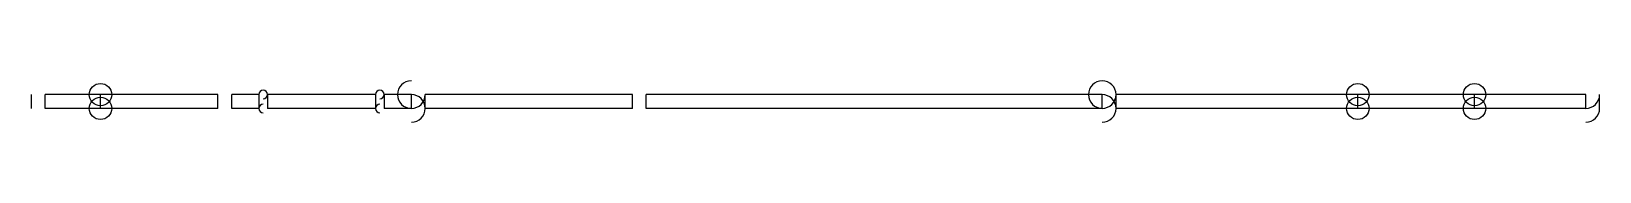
# Model space of a CAD drawing. Header units: millimetres. Extents: x -136 to 91, y -2 to 4.
import ezdxf

# ---------------------------------------------------------------- set-up
doc = ezdxf.new("R2010")
doc.units = ezdxf.units.MM
doc.layers.add('Body002', color=7, linetype='CONTINUOUS')

msp = doc.modelspace()

# ---------------------------------------------------------------- linework, layer by layer
at = {"layer": 'Body002'}
for p, q in [((-136.25, 2, 42.25), (-136.25, 2, 83.25)), ((-136.25, 0, 42.25), (-136.25, 2, 42.25)), ((-136.25, 0, 83.25), (-136.25, 2, 83.25)), ((-136.25, 2, 42.25), (-136.25, 2, 83.25)), ((-136.25, 0, 42.25), (-136.25, 2, 42.25)), ((-136.25, 0, 83.25), (-136.25, 2, 83.25)), ((-136.25, 0, 83.25), (-136.25, 0, 42.25)), ((-136.25, 0, 83.25), (-136.25, 0, 42.25)), ((-109.25, 2, 85.25), (-134.25, 2, 85.25)), ((-109.25, 2, 40.25), (-134.25, 2, 40.25)), ((-134.25, 0, 40.25), (-134.25, 2, 40.25)), ((-109.25, 2, 40.25), (-134.25, 2, 40.25)), ((-134.25, 0, 85.25), (-134.25, 2, 85.25)), ((-109.25, 2, 85.25), (-134.25, 2, 85.25)), ((-134.25, 0, 40.25), (-134.25, 2, 40.25)), ((-134.25, 0, 85.25), (-134.25, 2, 85.25)), ((-109.25, 0, 40.25), (-134.25, 0, 40.25)), ((-109.25, 0, 85.25), (-134.25, 0, 85.25)), ((-109.25, 0, 40.25), (-134.25, 0, 40.25)), ((-109.25, 0, 85.25), (-134.25, 0, 85.25)), ((-126.25, 0, 82.375), (-126.25, 2, 82.375)), ((-126.25, 0, 82.375), (-126.25, 2, 82.375)), ((-126.25, 0, 43.125), (-126.25, 2, 43.125)), ((-126.25, 0, 43.125), (-126.25, 2, 43.125)), ((-109.25, 2, 86.25), (-109.25, 2, 85.25)), ((-109.25, 2, 39.25), (-109.25, 2, 40.25)), ((-109.25, 0, 39.25), (-109.25, 2, 39.25)), ((-109.25, 0, 86.25), (-109.25, 2, 86.25)), ((-109.25, 0, 39.25), (-109.25, 2, 39.25)), ((-109.25, 0, 40.25), (-109.25, 2, 40.25)), ((-109.25, 2, 39.25), (-109.25, 2, 40.25)), ((-109.25, 0, 86.25), (-109.25, 2, 86.25)), ((-109.25, 0, 85.25), (-109.25, 2, 85.25)), ((-109.25, 2, 86.25), (-109.25, 2, 85.25)), ((-109.25, 0, 40.25), (-109.25, 2, 40.25)), ((-109.25, 0, 85.25), (-109.25, 2, 85.25)), ((-109.25, 0, 39.25), (-109.25, 0, 40.25)), ((-109.25, 0, 86.25), (-109.25, 0, 85.25)), ((-109.25, 0, 39.25), (-109.25, 0, 40.25)), ((-109.25, 0, 86.25), (-109.25, 0, 85.25)), ((-103.325, 2, 88.25), (-107.25, 2, 88.25)), ((-103.325, 2, 37.25), (-107.25, 2, 37.25)), ((-107.25, 0, 37.25), (-107.25, 2, 37.25)), ((-103.325, 2, 37.25), (-107.25, 2, 37.25)), ((-107.25, 0, 88.25), (-107.25, 2, 88.25)), ((-103.325, 2, 88.25), (-107.25, 2, 88.25)), ((-107.25, 0, 37.25), (-107.25, 2, 37.25)), ((-107.25, 0, 88.25), (-107.25, 2, 88.25)), ((-103.325, 0, 37.25), (-107.25, 0, 37.25)), ((-103.325, 0, 88.25), (-107.25, 0, 88.25)), ((-103.325, 0, 37.25), (-107.25, 0, 37.25)), ((-103.325, 0, 88.25), (-107.25, 0, 88.25)), ((-103.325, 2, 37.25), (-103.325, 0, 37.25)), ((-103.325, 2, 88.25), (-103.325, 0, 88.25)), ((-103.325, 2, 37.25), (-103.325, 0, 37.25)), ((-103.325, 2, 88.25), (-103.325, 0, 88.25)), ((-86.425, 2, 88.25), (-102.075, 2, 88.25)), ((-86.425, 2, 37.25), (-102.075, 2, 37.25)), ((-102.075, 2, 37.25), (-102.075, 0, 37.25)), ((-86.425, 2, 37.25), (-102.075, 2, 37.25)), ((-102.075, 2, 88.25), (-102.075, 0, 88.25)), ((-86.425, 2, 88.25), (-102.075, 2, 88.25)), ((-102.075, 2, 37.25), (-102.075, 0, 37.25)), ((-102.075, 2, 88.25), (-102.075, 0, 88.25)), ((-86.425, 0, 37.25), (-102.075, 0, 37.25)), ((-86.425, 0, 88.25), (-102.075, 0, 88.25)), ((-86.425, 0, 37.25), (-102.075, 0, 37.25)), ((-86.425, 0, 88.25), (-102.075, 0, 88.25)), ((-86.425, 2, 37.25), (-86.425, 0, 37.25)), ((-86.425, 2, 88.25), (-86.425, 0, 88.25)), ((-86.425, 2, 37.25), (-86.425, 0, 37.25)), ((-86.425, 2, 88.25), (-86.425, 0, 88.25)), ((-81.25, 2, 88.25), (-85.175, 2, 88.25)), ((-81.25, 2, 37.25), (-85.175, 2, 37.25)), ((-85.175, 2, 37.25), (-85.175, 0, 37.25)), ((-81.25, 2, 37.25), (-85.175, 2, 37.25)), ((-85.175, 2, 88.25), (-85.175, 0, 88.25)), ((-81.25, 2, 88.25), (-85.175, 2, 88.25)), ((-85.175, 2, 37.25), (-85.175, 0, 37.25)), ((-85.175, 2, 88.25), (-85.175, 0, 88.25)), ((-81.25, 0, 37.25), (-85.175, 0, 37.25)), ((-81.25, 0, 88.25), (-85.175, 0, 88.25)), ((-81.25, 0, 37.25), (-85.175, 0, 37.25)), ((-81.25, 0, 88.25), (-85.175, 0, 88.25)), ((-81.25, 0, 37.25), (-81.25, 2, 37.25)), ((-81.25, 0, 88.25), (-81.25, 2, 88.25)), ((-81.25, 0, 37.25), (-81.25, 2, 37.25)), ((-81.25, 0, 88.25), (-81.25, 2, 88.25)), ((-49.25, 2, 85.25), (-79.25, 2, 85.25)), ((-49.25, 2, 40.25), (-79.25, 2, 40.25)), ((-79.25, 2, 85.25), (-79.25, 2, 86.25)), ((-79.25, 2, 40.25), (-79.25, 2, 39.25)), ((-79.25, 0, 40.25), (-79.25, 2, 40.25)), ((-49.25, 2, 40.25), (-79.25, 2, 40.25)), ((-79.25, 0, 85.25), (-79.25, 2, 85.25)), ((-49.25, 2, 85.25), (-79.25, 2, 85.25)), ((-79.25, 0, 39.25), (-79.25, 2, 39.25)), ((-79.25, 0, 40.25), (-79.25, 2, 40.25)), ((-79.25, 2, 40.25), (-79.25, 2, 39.25)), ((-79.25, 0, 86.25), (-79.25, 2, 86.25)), ((-79.25, 0, 85.25), (-79.25, 2, 85.25)), ((-79.25, 2, 85.25), (-79.25, 2, 86.25)), ((-79.25, 0, 39.25), (-79.25, 2, 39.25)), ((-79.25, 0, 86.25), (-79.25, 2, 86.25)), ((-49.25, 0, 40.25), (-79.25, 0, 40.25)), ((-49.25, 0, 85.25), (-79.25, 0, 85.25)), ((-79.25, 0, 40.25), (-79.25, 0, 39.25)), ((-79.25, 0, 85.25), (-79.25, 0, 86.25)), ((-49.25, 0, 40.25), (-79.25, 0, 40.25)), ((-49.25, 0, 85.25), (-79.25, 0, 85.25)), ((-79.25, 0, 40.25), (-79.25, 0, 39.25)), ((-79.25, 0, 85.25), (-79.25, 0, 86.25)), ((-49.25, 2, 118.25), (-49.25, 2, 85.25)), ((-49.25, 2, 7.25), (-49.25, 2, 40.25)), ((-49.25, 0, 7.25), (-49.25, 2, 7.25)), ((-49.25, 0, 118.25), (-49.25, 2, 118.25)), ((-49.25, 0, 7.25), (-49.25, 2, 7.25)), ((-49.25, 0, 40.25), (-49.25, 2, 40.25)), ((-49.25, 2, 7.25), (-49.25, 2, 40.25)), ((-49.25, 0, 118.25), (-49.25, 2, 118.25)), ((-49.25, 0, 85.25), (-49.25, 2, 85.25)), ((-49.25, 2, 118.25), (-49.25, 2, 85.25)), ((-49.25, 0, 40.25), (-49.25, 2, 40.25)), ((-49.25, 0, 85.25), (-49.25, 2, 85.25)), ((-49.25, 0, 7.25), (-49.25, 0, 40.25)), ((-49.25, 0, 118.25), (-49.25, 0, 85.25)), ((-49.25, 0, 7.25), (-49.25, 0, 40.25)), ((-49.25, 0, 118.25), (-49.25, 0, 85.25)), ((18.75, 2, 120.25), (-47.25, 2, 120.25)), ((18.75, 2, 5.25), (-47.25, 2, 5.25)), ((-47.25, 0, 5.25), (-47.25, 2, 5.25)), ((18.75, 2, 5.25), (-47.25, 2, 5.25)), ((-47.25, 0, 120.25), (-47.25, 2, 120.25)), ((18.75, 2, 120.25), (-47.25, 2, 120.25)), ((-47.25, 0, 5.25), (-47.25, 2, 5.25)), ((-47.25, 0, 120.25), (-47.25, 2, 120.25)), ((18.75, 0, 5.25), (-47.25, 0, 5.25)), ((18.75, 0, 120.25), (-47.25, 0, 120.25)), ((18.75, 0, 5.25), (-47.25, 0, 5.25)), ((18.75, 0, 120.25), (-47.25, 0, 120.25)), ((18.75, 0, 5.25), (18.75, 2, 5.25)), ((18.75, 0, 120.25), (18.75, 2, 120.25)), ((18.75, 0, 5.25), (18.75, 2, 5.25)), ((18.75, 0, 120.25), (18.75, 2, 120.25)), ((20.75, 0, 91.25), (20.75, 2, 91.25)), ((88.75, 2, 91.25), (20.75, 2, 91.25)), ((20.75, 0, 118.25), (20.75, 2, 118.25)), ((20.75, 0, 91.25), (20.75, 2, 91.25)), ((20.75, 2, 91.25), (20.75, 2, 118.25)), ((88.75, 2, 91.25), (20.75, 2, 91.25)), ((88.75, 2, 34.25), (20.75, 2, 34.25)), ((20.75, 2, 91.25), (20.75, 2, 118.25)), ((20.75, 2, 34.25), (20.75, 2, 7.25)), ((20.75, 0, 34.25), (20.75, 2, 34.25)), ((88.75, 2, 34.25), (20.75, 2, 34.25)), ((20.75, 0, 7.25), (20.75, 2, 7.25)), ((20.75, 0, 34.25), (20.75, 2, 34.25)), ((20.75, 2, 34.25), (20.75, 2, 7.25)), ((20.75, 0, 7.25), (20.75, 2, 7.25)), ((20.75, 0, 118.25), (20.75, 2, 118.25)), ((88.75, 0, 91.25), (20.75, 0, 91.25)), ((88.75, 0, 34.25), (20.75, 0, 34.25)), ((88.75, 0, 91.25), (20.75, 0, 91.25)), ((20.75, 0, 34.25), (20.75, 0, 7.25)), ((20.75, 0, 91.25), (20.75, 0, 118.25)), ((20.75, 0, 91.25), (20.75, 0, 118.25)), ((88.75, 0, 34.25), (20.75, 0, 34.25)), ((20.75, 0, 34.25), (20.75, 0, 7.25)), ((55.75, 0, 88.375), (55.75, 2, 88.375)), ((55.75, 0, 88.375), (55.75, 2, 88.375)), ((55.75, 0, 37.125), (55.75, 2, 37.125)), ((55.75, 0, 37.125), (55.75, 2, 37.125)), ((72.65, 0, 88.375), (72.65, 2, 88.375)), ((72.65, 0, 88.375), (72.65, 2, 88.375)), ((72.65, 0, 37.125), (72.65, 2, 37.125)), ((72.65, 0, 37.125), (72.65, 2, 37.125)), ((88.75, 0, 91.25), (88.75, 2, 91.25)), ((88.75, 0, 91.25), (88.75, 2, 91.25)), ((88.75, 0, 34.25), (88.75, 2, 34.25)), ((88.75, 0, 34.25), (88.75, 2, 34.25)), ((90.75, 0, 89.25), (90.75, 2, 89.25)), ((90.75, 2, 89.25), (90.75, 2, 36.25)), ((90.75, 0, 36.25), (90.75, 2, 36.25)), ((90.75, 0, 89.25), (90.75, 2, 89.25)), ((90.75, 2, 89.25), (90.75, 2, 36.25)), ((90.75, 0, 36.25), (90.75, 2, 36.25)), ((90.75, 0, 36.25), (90.75, 0, 89.25)), ((90.75, 0, 36.25), (90.75, 0, 89.25))]:
    msp.add_line(p, q, dxfattribs=at)
for centre in [(-126.25, 2, 80.75), (-126.25, 2, 44.75), (-126.25, 2, 80.75), (-126.25, 2, 44.75), (55.75, 2, 86.75), (55.75, 2, 38.75), (55.75, 2, 86.75), (55.75, 2, 38.75), (72.65, 2, 86.75), (72.65, 2, 38.75), (72.65, 2, 86.75), (72.65, 2, 38.75), (-126.25, 0, 80.75), (-126.25, 0, 44.75), (-126.25, 0, 80.75), (-126.25, 0, 44.75), (55.75, 0, 86.75), (55.75, 0, 38.75), (55.75, 0, 86.75), (55.75, 0, 38.75), (72.65, 0, 86.75), (72.65, 0, 38.75), (72.65, 0, 86.75), (72.65, 0, 38.75)]:
    msp.add_circle(centre, 1.625, dxfattribs=at)
for centre, radius, start, end in [((-102.7, 2, 86.75), 0.625, 90, 180), ((-102.7, 2, 38.75), 0.625, -90, -180), ((-102.7, 2, 38.75), 0.625, -90, -180), ((-102.7, 2, 86.75), 0.625, 90, 180), ((-85.8, 2, 86.75), 0.625, 90, 180), ((-85.8, 2, 38.75), 0.625, -90, -180), ((-85.8, 2, 38.75), 0.625, -90, -180), ((-85.8, 2, 86.75), 0.625, 90, 180), ((-81.25, 2, 86.25), 2, 90, 0), ((-81.25, 2, 86.25), 2, 90, 0), ((18.75, 2, 118.25), 2, 90, 0), ((18.75, 2, 7.25), 2, 0, -90), ((18.75, 2, 7.25), 2, 0, -90), ((18.75, 2, 118.25), 2, 90, 0), ((-134.25, 2, 83.25), 0, 90, 180), ((-134.25, 2, 42.25), 0, 180, -90), ((-134.25, 2, 42.25), 0, 180, -90), ((-134.25, 2, 83.25), 0, 90, 180), ((-134.25, 0, 42.25), 0, 180, -90), ((-134.25, 0, 83.25), 0, 90, 180), ((-134.25, 0, 42.25), 0, 180, -90), ((-134.25, 0, 83.25), 0, 90, 180), ((-107.25, 2, 86.25), 0, 180, 90), ((-107.25, 2, 39.25), 0, 180, -90), ((-107.25, 2, 39.25), 0, 180, -90), ((-107.25, 2, 86.25), 0, 180, 90), ((-107.25, 0, 39.25), 0, 180, -90), ((-107.25, 0, 86.25), 0, 90, 180), ((-107.25, 0, 39.25), 0, 180, -90), ((-107.25, 0, 86.25), 0, 90, 180), ((-102.7, 0, 86.75), 0.625, 90, 180), ((-102.7, 0, 86.75), 0.625, 90, 180), ((-102.7, 0, 38.75), 0.625, -180, -90), ((-102.7, 0, 38.75), 0.625, -180, -90), ((-102.7, 2, 86.75), 0, 0, 90), ((-102.7, 2, 38.75), 0, 0, -90), ((-102.7, 2, 38.75), 0, 0, -90), ((-102.7, 2, 86.75), 0, 0, 90), ((-102.7, 0, 38.75), 0, -90, 0), ((-102.7, 0, 86.75), 0, 0, 90), ((-102.7, 0, 38.75), 0, -90, 0), ((-102.7, 0, 86.75), 0, 0, 90), ((-85.8, 0, 86.75), 0.625, 90, 180), ((-85.8, 0, 86.75), 0.625, 90, 180), ((-85.8, 0, 38.75), 0.625, -180, -90), ((-85.8, 0, 38.75), 0.625, -180, -90), ((-85.8, 2, 86.75), 0, 0, 90), ((-85.8, 2, 38.75), 0, 0, -90), ((-85.8, 2, 38.75), 0, 0, -90), ((-85.8, 2, 86.75), 0, 0, 90), ((-85.8, 0, 38.75), 0, -90, 0), ((-85.8, 0, 86.75), 0, 0, 90), ((-85.8, 0, 38.75), 0, -90, 0), ((-85.8, 0, 86.75), 0, 0, 90), ((-81.25, 0, 86.25), 2, 0, 90), ((-81.25, 2, 39.25), 2, -90, 0), ((-81.25, 2, 39.25), 2, -90, 0), ((-81.25, 0, 86.25), 2, 0, 90), ((-81.25, 0, 39.25), 2, -90, 0), ((-81.25, 0, 39.25), 2, -90, 0), ((-47.25, 2, 118.25), 0, 180, 90), ((-47.25, 2, 7.25), 0, -90, 180), ((-47.25, 2, 7.25), 0, -90, 180), ((-47.25, 2, 118.25), 0, 180, 90), ((-47.25, 0, 7.25), 0, 180, -90), ((-47.25, 0, 118.25), 0, 90, 180), ((-47.25, 0, 7.25), 0, 180, -90), ((-47.25, 0, 118.25), 0, 90, 180), ((18.75, 0, 118.25), 2, 0, 90), ((18.75, 0, 118.25), 2, 0, 90), ((18.75, 0, 7.25), 2, -90, 0), ((18.75, 0, 7.25), 2, -90, 0), ((88.75, 2, 89.25), 0, 0, 90), ((88.75, 2, 89.25), 0, 0, 90), ((88.75, 2, 36.25), 2, -90, 0), ((88.75, 2, 36.25), 2, -90, 0), ((88.75, 0, 36.25), 2, -90, 0), ((88.75, 0, 89.25), 0, 0, 90), ((88.75, 0, 89.25), 0, 0, 90), ((88.75, 0, 36.25), 2, -90, 0)]:
    msp.add_arc(centre, radius, start, end, dxfattribs=at)

doc.saveas('drawing.dxf')
